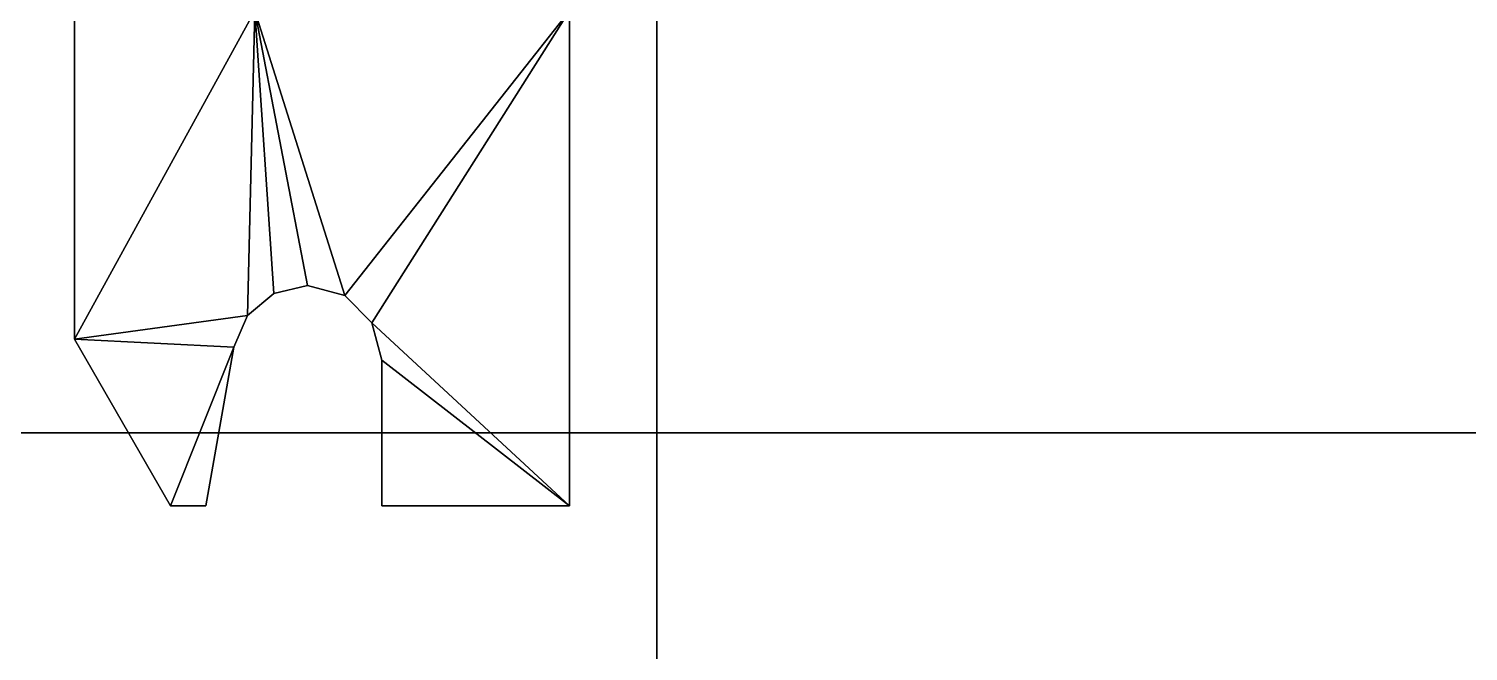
# Model space of a CAD drawing. Extents: x -80 to 2901, y -3352 to 80.
# Drawn here: x 1786.22 to 1810.93, y -547.75 to -537.06 of the extents above; entities that cross this region are included whole.
import ezdxf

# ---------------------------------------------------------------- set-up
doc = ezdxf.new("R2010")
doc.units = 0

# ---------------------------------------------------------------- blocks, each defined once
blk = doc.blocks.new('cocina Juan v2.bajo pileta 2p gola 72x18.Suelo1', base_point=(0, 18))
at = {"layer": 'Blanco', "color": 0}
for points in [[(0, 18), (0, 575), (800, 575), (800, 18)], [(0, 18, 18), (0, 575, 18), (800, 575, 18), (800, 18, 18)]]:
    blk.add_3dface(points, dxfattribs=at)
blk = doc.blocks.new('cocina Juan v2.bajo pileta 2p gola 72x18.Suelo')
at = {"layer": 'Blanco'}
blk.add_blockref('cocina Juan v2.bajo pileta 2p gola 72x18.Suelo1', (0, 18), dxfattribs=at)
blk = doc.blocks.new('cocina Juan v2.bajo pileta 2p gola 72x18.Lateral Derecho1', base_point=(800, 36, 778))
at = {"layer": 'Blanco', "color": 0}
for points, invisible_edges in [([(782, 36, 778), (782, 575, 850), (782, 575, 18), (782, 36, 778)], 13), ([(782, 18, 18), (782, 36, 778), (782, 575, 18), (782, 18, 18)], 11), ([(782, 36, 850), (782, 575, 850), (782, 36, 778), (782, 36, 850)], 10), ([(782, 18, 778), (782, 36, 778), (782, 18, 18), (782, 18, 778)], 10)]:
    blk.add_3dface(points, dxfattribs=dict(at, invisible_edges=invisible_edges))
at = {"layer": 'blanco', "color": 0}
blk.add_3dface([(782, 575, 850), (800, 575, 850), (800, 36, 850), (782, 36, 850)], dxfattribs=at)
at = {"layer": 'Blanco', "color": 0}
for points in [[(782, 18, 18), (782, 575, 18), (800, 575, 18), (800, 18, 18)], [(782, 36, 778), (782, 18, 778), (800, 18, 778), (800, 36, 778)], [(782, 36, 850), (782, 36, 778), (800, 36, 778), (800, 36, 850)]]:
    blk.add_3dface(points, dxfattribs=at)
blk = doc.blocks.new('cocina Juan v2.bajo pileta 2p gola 72x18.Lateral Derecho2', base_point=(780.5, 60.75, 715.5))
at = {"layer": 'ACCESSORY', "color": 0, "invisible_edges": 8}
for points in [[(772, 46.2, 695.5), (775.1, 43.25, 695.5), (772, 37.608, 695.5), (772, 46.2, 695.5)], [(772, 46.2, 684.5), (772, 46.2, 695.5), (772, 37.608, 695.5), (772, 46.2, 684.5)], [(772, 37.608, 684.5), (772, 46.2, 684.5), (772, 37.608, 695.5), (772, 37.608, 684.5)], [(772, 46.2, 684.5), (772, 37.608, 684.5), (775.1, 43.25, 684.5), (772, 46.2, 684.5)], [(775.1, 43.25, 695.5), (774.973, 38.014, 695.5), (772, 37.608, 695.5), (775.1, 43.25, 695.5)], [(772, 37.608, 684.5), (774.973, 38.014, 684.5), (775.1, 43.25, 684.5), (772, 37.608, 684.5)], [(775.426, 38.394, 695.5), (774.973, 38.014, 695.5), (775.1, 43.25, 695.5), (775.426, 38.394, 695.5)], [(775.426, 38.394, 684.5), (775.1, 43.25, 684.5), (774.973, 38.014, 684.5), (775.426, 38.394, 684.5)], [(780.5, 43.25, 695.5), (776.64, 38.359, 695.5), (775.1, 43.25, 695.5), (780.5, 43.25, 695.5)], [(776.64, 38.359, 695.5), (776, 38.53, 695.5), (775.1, 43.25, 695.5), (776.64, 38.359, 695.5)], [(776, 38.53, 695.5), (775.426, 38.394, 695.5), (775.1, 43.25, 695.5), (776, 38.53, 695.5)], [(775.1, 43.25, 684.5), (776.64, 38.359, 684.5), (780.5, 43.25, 684.5), (775.1, 43.25, 684.5)], [(776, 38.53, 684.5), (776.64, 38.359, 684.5), (775.1, 43.25, 684.5), (776, 38.53, 684.5)], [(775.426, 38.394, 684.5), (776, 38.53, 684.5), (775.1, 43.25, 684.5), (775.426, 38.394, 684.5)], [(776.64, 38.359, 695.5), (780.5, 43.25, 695.5), (777.109, 37.89, 695.5), (776.64, 38.359, 695.5)], [(777.109, 37.89, 684.5), (780.5, 43.25, 684.5), (776.64, 38.359, 684.5), (777.109, 37.89, 684.5)], [(780.5, 34.75, 695.5), (777.109, 37.89, 695.5), (780.5, 43.25, 695.5), (780.5, 34.75, 695.5)], [(780.5, 34.75, 684.5), (780.5, 43.25, 684.5), (777.109, 37.89, 684.5), (780.5, 34.75, 684.5)], [(780.5, 34.75, 695.5), (780.5, 43.25, 695.5), (780.5, 43.25, 684.5), (780.5, 34.75, 695.5)], [(780.5, 34.75, 684.5), (780.5, 34.75, 695.5), (780.5, 43.25, 684.5), (780.5, 34.75, 684.5)], [(774.739, 37.472, 695.5), (772, 37.608, 695.5), (774.973, 38.014, 695.5), (774.739, 37.472, 695.5)], [(774.739, 37.472, 684.5), (774.973, 38.014, 684.5), (772, 37.608, 684.5), (774.739, 37.472, 684.5)], [(777.28, 37.25, 695.5), (777.109, 37.89, 695.5), (780.5, 34.75, 695.5), (777.28, 37.25, 695.5)], [(777.28, 37.25, 684.5), (780.5, 34.75, 684.5), (777.109, 37.89, 684.5), (777.28, 37.25, 684.5)], [(773.65, 34.75, 695.5), (772, 37.608, 695.5), (774.739, 37.472, 695.5), (773.65, 34.75, 695.5)], [(773.65, 34.75, 684.5), (774.739, 37.472, 684.5), (772, 37.608, 684.5), (773.65, 34.75, 684.5)], [(774.259, 34.75, 695.5), (773.65, 34.75, 695.5), (774.739, 37.472, 695.5), (774.259, 34.75, 695.5)], [(774.259, 34.75, 684.5), (774.739, 37.472, 684.5), (773.65, 34.75, 684.5), (774.259, 34.75, 684.5)], [(777.28, 34.75, 695.5), (777.28, 37.25, 695.5), (780.5, 34.75, 695.5), (777.28, 34.75, 695.5)], [(777.28, 37.25, 684.5), (777.28, 34.75, 684.5), (780.5, 34.75, 684.5), (777.28, 37.25, 684.5)], [(774.259, 34.75, 695.5), (774.259, 34.75, 684.5), (773.65, 34.75, 695.5), (774.259, 34.75, 695.5)], [(774.259, 34.75, 684.5), (773.65, 34.75, 684.5), (773.65, 34.75, 695.5), (774.259, 34.75, 684.5)], [(777.28, 34.75, 695.5), (780.5, 34.75, 695.5), (780.5, 34.75, 684.5), (777.28, 34.75, 695.5)], [(777.28, 34.75, 684.5), (777.28, 34.75, 695.5), (780.5, 34.75, 684.5), (777.28, 34.75, 684.5)]]:
    blk.add_3dface(points, dxfattribs=at)
at = {"layer": 'ACCESSORY', "color": 0}
for points in [[(775.426, 38.394, 695.5), (775.426, 38.394, 684.5), (774.973, 38.014, 684.5), (774.973, 38.014, 695.5)], [(775.426, 38.394, 695.5), (776, 38.53, 695.5), (776, 38.53, 684.5), (775.426, 38.394, 684.5)], [(776.64, 38.359, 684.5), (776, 38.53, 684.5), (776, 38.53, 695.5), (776.64, 38.359, 695.5)], [(777.109, 37.89, 684.5), (776.64, 38.359, 684.5), (776.64, 38.359, 695.5), (777.109, 37.89, 695.5)], [(774.973, 38.014, 695.5), (774.973, 38.014, 684.5), (774.739, 37.472, 684.5), (774.739, 37.472, 695.5)], [(777.28, 37.25, 684.5), (777.109, 37.89, 684.5), (777.109, 37.89, 695.5), (777.28, 37.25, 695.5)], [(773.65, 34.75, 695.5), (773.65, 34.75, 684.5), (772, 37.608, 684.5), (772, 37.608, 695.5)], [(774.739, 37.472, 695.5), (774.739, 37.472, 684.5), (774.259, 34.75, 684.5), (774.259, 34.75, 695.5)], [(777.28, 34.75, 684.5), (777.28, 37.25, 684.5), (777.28, 37.25, 695.5), (777.28, 34.75, 695.5)]]:
    blk.add_3dface(points, dxfattribs=at)
blk = doc.blocks.new('cocina Juan v2.bajo pileta 2p gola 72x18.Lateral Derecho3', base_point=(780.5, 60.75, 145.5))
at = {"layer": 'ACCESSORY', "color": 0, "invisible_edges": 8}
for points in [[(772, 46.2, 125.5), (775.1, 43.25, 125.5), (772, 37.608, 125.5), (772, 46.2, 125.5)], [(772, 46.2, 114.5), (772, 46.2, 125.5), (772, 37.608, 125.5), (772, 46.2, 114.5)], [(772, 37.608, 114.5), (772, 46.2, 114.5), (772, 37.608, 125.5), (772, 37.608, 114.5)], [(772, 46.2, 114.5), (772, 37.608, 114.5), (775.1, 43.25, 114.5), (772, 46.2, 114.5)], [(775.1, 43.25, 125.5), (774.973, 38.014, 125.5), (772, 37.608, 125.5), (775.1, 43.25, 125.5)], [(772, 37.608, 114.5), (774.973, 38.014, 114.5), (775.1, 43.25, 114.5), (772, 37.608, 114.5)], [(775.426, 38.394, 125.5), (774.973, 38.014, 125.5), (775.1, 43.25, 125.5), (775.426, 38.394, 125.5)], [(775.426, 38.394, 114.5), (775.1, 43.25, 114.5), (774.973, 38.014, 114.5), (775.426, 38.394, 114.5)], [(780.5, 43.25, 125.5), (776.64, 38.359, 125.5), (775.1, 43.25, 125.5), (780.5, 43.25, 125.5)], [(776.64, 38.359, 125.5), (776, 38.53, 125.5), (775.1, 43.25, 125.5), (776.64, 38.359, 125.5)], [(776, 38.53, 125.5), (775.426, 38.394, 125.5), (775.1, 43.25, 125.5), (776, 38.53, 125.5)], [(775.1, 43.25, 114.5), (776.64, 38.359, 114.5), (780.5, 43.25, 114.5), (775.1, 43.25, 114.5)], [(776, 38.53, 114.5), (776.64, 38.359, 114.5), (775.1, 43.25, 114.5), (776, 38.53, 114.5)], [(775.426, 38.394, 114.5), (776, 38.53, 114.5), (775.1, 43.25, 114.5), (775.426, 38.394, 114.5)], [(776.64, 38.359, 125.5), (780.5, 43.25, 125.5), (777.109, 37.89, 125.5), (776.64, 38.359, 125.5)], [(777.109, 37.89, 114.5), (780.5, 43.25, 114.5), (776.64, 38.359, 114.5), (777.109, 37.89, 114.5)], [(780.5, 34.75, 125.5), (777.109, 37.89, 125.5), (780.5, 43.25, 125.5), (780.5, 34.75, 125.5)], [(780.5, 34.75, 114.5), (780.5, 43.25, 114.5), (777.109, 37.89, 114.5), (780.5, 34.75, 114.5)], [(780.5, 34.75, 125.5), (780.5, 43.25, 125.5), (780.5, 43.25, 114.5), (780.5, 34.75, 125.5)], [(780.5, 34.75, 114.5), (780.5, 34.75, 125.5), (780.5, 43.25, 114.5), (780.5, 34.75, 114.5)], [(774.739, 37.472, 125.5), (772, 37.608, 125.5), (774.973, 38.014, 125.5), (774.739, 37.472, 125.5)], [(774.739, 37.472, 114.5), (774.973, 38.014, 114.5), (772, 37.608, 114.5), (774.739, 37.472, 114.5)], [(777.28, 37.25, 125.5), (777.109, 37.89, 125.5), (780.5, 34.75, 125.5), (777.28, 37.25, 125.5)], [(777.28, 37.25, 114.5), (780.5, 34.75, 114.5), (777.109, 37.89, 114.5), (777.28, 37.25, 114.5)], [(773.65, 34.75, 125.5), (772, 37.608, 125.5), (774.739, 37.472, 125.5), (773.65, 34.75, 125.5)], [(773.65, 34.75, 114.5), (774.739, 37.472, 114.5), (772, 37.608, 114.5), (773.65, 34.75, 114.5)], [(774.259, 34.75, 125.5), (773.65, 34.75, 125.5), (774.739, 37.472, 125.5), (774.259, 34.75, 125.5)], [(774.259, 34.75, 114.5), (774.739, 37.472, 114.5), (773.65, 34.75, 114.5), (774.259, 34.75, 114.5)], [(777.28, 34.75, 125.5), (777.28, 37.25, 125.5), (780.5, 34.75, 125.5), (777.28, 34.75, 125.5)], [(777.28, 37.25, 114.5), (777.28, 34.75, 114.5), (780.5, 34.75, 114.5), (777.28, 37.25, 114.5)], [(774.259, 34.75, 125.5), (774.259, 34.75, 114.5), (773.65, 34.75, 125.5), (774.259, 34.75, 125.5)], [(774.259, 34.75, 114.5), (773.65, 34.75, 114.5), (773.65, 34.75, 125.5), (774.259, 34.75, 114.5)], [(777.28, 34.75, 125.5), (780.5, 34.75, 125.5), (780.5, 34.75, 114.5), (777.28, 34.75, 125.5)], [(777.28, 34.75, 114.5), (777.28, 34.75, 125.5), (780.5, 34.75, 114.5), (777.28, 34.75, 114.5)]]:
    blk.add_3dface(points, dxfattribs=at)
at = {"layer": 'ACCESSORY', "color": 0}
for points in [[(775.426, 38.394, 125.5), (775.426, 38.394, 114.5), (774.973, 38.014, 114.5), (774.973, 38.014, 125.5)], [(775.426, 38.394, 125.5), (776, 38.53, 125.5), (776, 38.53, 114.5), (775.426, 38.394, 114.5)], [(776.64, 38.359, 114.5), (776, 38.53, 114.5), (776, 38.53, 125.5), (776.64, 38.359, 125.5)], [(777.109, 37.89, 114.5), (776.64, 38.359, 114.5), (776.64, 38.359, 125.5), (777.109, 37.89, 125.5)], [(774.973, 38.014, 125.5), (774.973, 38.014, 114.5), (774.739, 37.472, 114.5), (774.739, 37.472, 125.5)], [(777.28, 37.25, 114.5), (777.109, 37.89, 114.5), (777.109, 37.89, 125.5), (777.28, 37.25, 125.5)], [(773.65, 34.75, 125.5), (773.65, 34.75, 114.5), (772, 37.608, 114.5), (772, 37.608, 125.5)], [(774.739, 37.472, 125.5), (774.739, 37.472, 114.5), (774.259, 34.75, 114.5), (774.259, 34.75, 125.5)], [(777.28, 34.75, 114.5), (777.28, 37.25, 114.5), (777.28, 37.25, 125.5), (777.28, 34.75, 125.5)]]:
    blk.add_3dface(points, dxfattribs=at)
blk = doc.blocks.new('cocina Juan v2.bajo pileta 2p gola 72x18.Lateral Derecho')
at = {"layer": 'Taladro', "extrusion": (1, 0, 0)}
for centre, radius in [((45, 782, 782), 4.103), ((45, 846, 782), 4.103), ((36, 177.92, 782), 2.6), ((36, 209.92, 782), 2.6), ((36, 241.92, 782), 2.6), ((36, 273.92, 782), 2.6), ((36, 305.92, 782), 2.6), ((36, 337.92, 782), 2.6), ((36, 369.92, 782), 2.6), ((36, 401.92, 782), 2.6), ((36, 433.92, 782), 2.6), ((36, 465.92, 782), 2.6), ((36, 497.92, 782), 2.6), ((36, 529.92, 782), 2.6), ((36, 561.92, 782), 2.6), ((36, 593.92, 782), 2.6), ((36, 625.92, 782), 2.6), ((36, 657.92, 782), 2.6), ((36, 689.92, 782), 2.6)]:
    blk.add_circle(centre, radius, dxfattribs=at)
for name, p in [('cocina Juan v2.bajo pileta 2p gola 72x18.Lateral Derecho2', (780.5, 60.75, 715.5)), ('cocina Juan v2.bajo pileta 2p gola 72x18.Lateral Derecho3', (780.5, 60.75, 145.5))]:
    blk.add_blockref(name, p)
at = {"layer": 'Blanco'}
blk.add_blockref('cocina Juan v2.bajo pileta 2p gola 72x18.Lateral Derecho1', (800, 36, 778), dxfattribs=at)
blk = doc.blocks.new('cocina Juan v2.bajo pileta 2p gola 72x18.gola placa sin fijaciones [1]1', base_point=(0, 36, 850))
at = {"layer": 'Blanco', "color": 0}
blk.add_3dface([(0, 36, 850), (0, 36, 778), (800, 36, 778), (800, 36, 850)], dxfattribs=at)
at = {"layer": 'blanco', "color": 0}
for points in [[(0, 36, 778), (0, 18, 778), (800, 18, 778), (800, 36, 778)], [(800, 36, 850), (800, 18, 850), (0, 18, 850), (0, 36, 850)]]:
    blk.add_3dface(points, dxfattribs=at)
blk = doc.blocks.new('cocina Juan v2.bajo pileta 2p gola 72x18.gola placa sin fijaciones [1]')
at = {"layer": 'Blanco'}
blk.add_blockref('cocina Juan v2.bajo pileta 2p gola 72x18.gola placa sin fijaciones [1]1', (0, 36, 850), dxfattribs=at)
blk = doc.blocks.new('cocina Juan v2.bajo pileta 2p gola 72x18.CrossBar [2]1', base_point=(18, 36, 778))
at = {"layer": 'blanco', "color": 0}
blk.add_3dface([(18, 36, 850), (18, 54, 850), (782, 54, 850), (782, 36, 850)], dxfattribs=at)
at = {"layer": 'Blanco', "color": 0}
for points in [[(782, 36, 778), (782, 54, 778), (18, 54, 778), (18, 36, 778)], [(782, 36, 850), (782, 54, 850), (782, 54, 778), (782, 36, 778)], [(18, 36, 778), (18, 36, 850), (782, 36, 850), (782, 36, 778)]]:
    blk.add_3dface(points, dxfattribs=at)
blk = doc.blocks.new('cocina Juan v2.bajo pileta 2p gola 72x18.CrossBar [2]')
at = {"layer": 'Taladro', "extrusion": (-1, 0, 0)}
for centre, radius in [((-45, 782, -782), 4.103), ((-45, 782, -782), 4.103), ((-45, 782, -782), 4.103), ((-45, 846, -782), 4.103), ((-45, 846, -782), 4.103), ((-45, 846, -782), 4.103), ((-45, 814.08, -782), 2.6), ((-45, 814.08, -782), 2.6), ((-45, 814.08, -782), 2.6)]:
    blk.add_circle(centre, radius, dxfattribs=at)
at = {"layer": 'Blanco'}
blk.add_blockref('cocina Juan v2.bajo pileta 2p gola 72x18.CrossBar [2]1', (18, 36, 778), dxfattribs=at)
blk = doc.blocks.new('cocina Juan v2.bajo pileta 2p gola 72x18')
at = {"layer": 'cocina Juan v2.bajo pileta 2p gola 72x18.CrossBar [2]'}
blk.add_blockref('cocina Juan v2.bajo pileta 2p gola 72x18.CrossBar [2]', (0, 0), dxfattribs=at)
at = {"layer": 'cocina Juan v2.bajo pileta 2p gola 72x18.gola placa sin fijaciones [1]'}
blk.add_blockref('cocina Juan v2.bajo pileta 2p gola 72x18.gola placa sin fijaciones [1]', (0, 0), dxfattribs=at)
at = {"layer": 'cocina Juan v2.bajo pileta 2p gola 72x18.Lateral Derecho'}
blk.add_blockref('cocina Juan v2.bajo pileta 2p gola 72x18.Lateral Derecho', (0, 0), dxfattribs=at)
at = {"layer": 'cocina Juan v2.bajo pileta 2p gola 72x18.Suelo'}
blk.add_blockref('cocina Juan v2.bajo pileta 2p gola 72x18.Suelo', (0, 0), dxfattribs=at)

msp = doc.modelspace()

# ---------------------------------------------------------------- block references
msp.add_blockref('cocina Juan v2.bajo pileta 2p gola 72x18', (1015, -580, 100))

doc.saveas('drawing.dxf')
